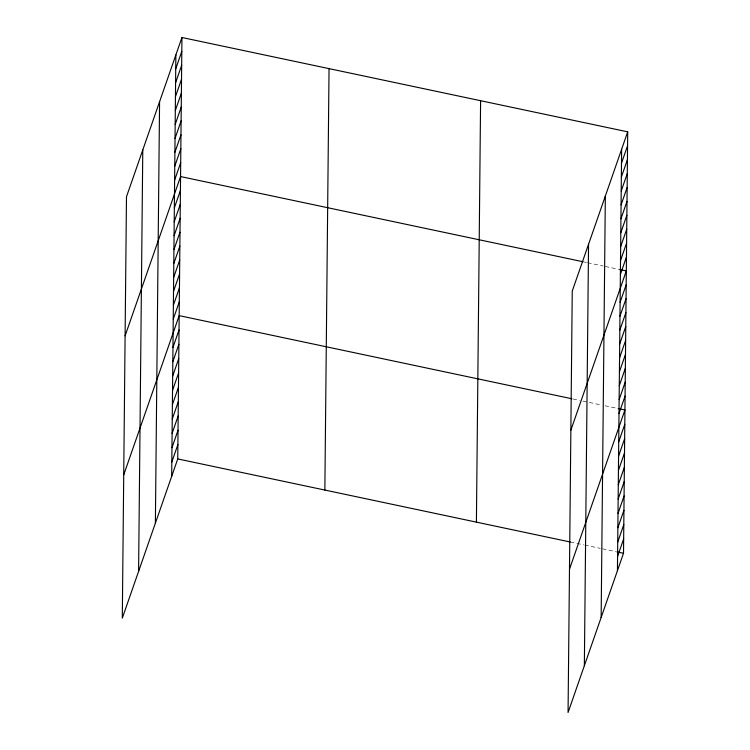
<?xml version="1.0" encoding="UTF-8"?>
<svg xmlns="http://www.w3.org/2000/svg" width="750" height="750" viewBox="0 0 750 750"><rect width="100%" height="100%" fill="white"/><g stroke="black" fill="none" stroke-linecap="round" stroke-linejoin="round"><path stroke-width="0.56" stroke-dasharray="3.75 2.81" d="M584.288 262.022L586.5 262.491M587.606 262.725L603.094 265.997M605.306 266.466L618.581 269.278M572.953 398.981L579.591 400.387M582.909 401.091L601.706 405.066M605.025 405.769L618.3 408.581M570.422 542.034L583.697 544.837M584.803 545.072L600.281 548.353M602.494 548.822L615.769 551.625"/><path stroke-width="1.12" d="M138.591 571.359L142.781 149.934M155.381 523.144L159.572 101.728M171.675 476.353L175.866 54.928M181.941 37.5L126.487 196.734L122.297 618.159L177.75 458.925L181.941 37.5L627.703 131.841L623.513 553.266L568.059 712.5L572.25 291.075L627.703 131.841M324.853 490.059L329.044 68.634M476.409 522.131L480.6 100.716M584.353 665.709L588.544 244.284M601.144 617.494L605.334 196.069M617.438 570.694L621.628 149.278M175.734 68.841L181.8 51.403M175.594 82.744L181.659 65.316M175.453 96.656L181.528 79.219M175.312 110.559L181.387 93.131M175.181 124.462L181.247 107.034M175.041 138.375L181.106 120.938M174.9 152.278L180.975 134.85M174.759 166.191L180.834 148.753M174.628 180.094L180.694 162.666M125.109 335.803L180.553 176.569L583.181 261.788M174.347 207.909L180.422 190.472M174.206 221.812L180.281 204.384M174.075 235.725L180.141 218.287M173.934 249.628L180 232.2M173.794 263.531L179.869 246.103M173.653 277.444L179.728 260.006M173.522 291.347L179.588 273.919M173.381 305.259L179.447 287.822M173.241 319.163L179.316 301.734M123.722 474.872L179.175 315.637L571.847 398.747M172.959 347.4L179.034 329.962M172.819 361.725L178.884 344.297M172.678 376.059L178.744 358.622M172.528 390.384L178.603 372.947M172.387 404.709L178.463 387.281M172.247 419.044L178.322 401.606M172.106 433.369L178.172 415.941M171.966 447.694L178.031 430.266M171.816 462.028L177.891 444.591M621.497 163.181L627.562 145.753M621.356 177.094L627.422 159.656M621.216 190.997L627.291 173.569M621.075 204.9L627.15 187.472M620.944 218.812L627.009 201.375M620.803 232.716L626.869 215.287M620.662 246.628L626.737 229.191M620.522 260.531L626.597 243.103M620.391 274.444L626.456 257.006M570.872 430.144L626.316 270.919L619.688 269.513M620.109 302.25L626.184 284.822M619.969 316.163L626.044 298.725M619.837 330.066L625.903 312.638M619.697 343.978L625.763 326.541M619.556 357.881L625.631 340.453M619.416 371.784L625.491 354.356M619.284 385.697L625.35 368.259M619.144 399.6L625.209 382.172M619.003 413.512L625.078 396.075M569.484 569.212L624.938 409.988L618.3 408.581M618.722 441.741L624.797 424.312M618.581 456.075L624.656 438.637M618.441 470.4L624.506 452.972M618.3 484.725L624.366 467.297M618.15 499.059L624.225 481.622M618.009 513.384L624.084 495.956M617.869 527.709L623.934 510.281M617.728 542.044L623.794 524.606M617.587 556.369L623.653 538.941M177.75 458.925L570.422 542.034M616.875 551.859L623.513 553.266"/></g></svg>
